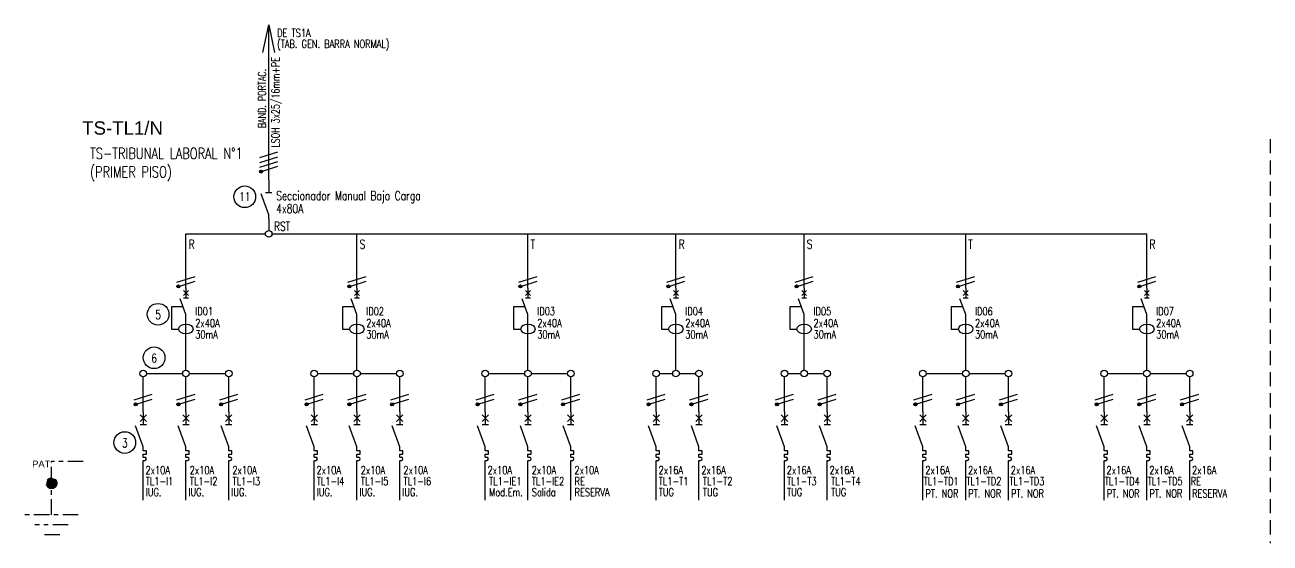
# Model space of a CAD drawing. Extents: x 3599 to 3752, y 1419 to 1635.
# Drawn here: x 3599.11 to 3627.12, y 1450.61 to 1462.27 of the extents above; entities that cross this region are included whole.
import ezdxf
from ezdxf.enums import TextEntityAlignment as Align

# ---------------------------------------------------------------- set-up
doc = ezdxf.new("R2010")
doc.units = 0
doc.linetypes.add('OCJ-ESQ UNI-CORREGIDOS IDO.br$0$DASHED', pattern=[19.05, 12.7, -6.35])
doc.linetypes.add('OCJ-ESQ UNI-CORREGIDOS IDO.br$0$EJE_5', pattern=[7.1, 5, -1, 0.1, -1])
for name, color, linetype in [('OCJ-ESQ UNI-CORREGIDOS IDO.br$0$00-IE-CABLES', 10, 'Continuous'), ('OCJ-ESQ UNI-CORREGIDOS IDO.br$0$01-ELE-APARATOS', 170, 'Continuous'), ('OCJ-ESQ UNI-CORREGIDOS IDO.br$0$ELECTRIC', 4, 'Continuous'), ('OCJ-ESQ UNI-CORREGIDOS IDO.br$0$PAT', 80, 'Continuous'), ('OCJ-ESQ UNI-CORREGIDOS IDO.br$0$TEXTO', 7, 'Continuous')]:
    doc.layers.add(name, color=color, linetype=linetype)
doc.styles.add('OCJ-ESQ UNI-CORREGIDOS IDO.br$0$ARIAL', font='Arial.ttf', dxfattribs={"height": 0.2})
doc.styles.add('OCJ-ESQ UNI-CORREGIDOS IDO.br$0$Electricidad', font='ROMANS.SHX', dxfattribs={"width": 0.75, "height": 0.175})

# ---------------------------------------------------------------- blocks, each defined once
blk = doc.blocks.new('OCJ-ESQ UNI-CORREGIDOS IDO.br$0$Unif-Interruptor-Dif')
for points in [[(-0.068, 0.11), (0.068, -0.025)], [(-0.068, -0.025), (0.068, 0.11)], [(0, 0.177), (0, -0.093)], [(-0.081, -0.343), (-0.405, -0.343), (-0.405, -0.97), (-0.202, -0.97)], [(0, -0.565), (-0.162, -0.121)], [(-0.068, -0.093), (0.068, -0.093)], [(0, -1.308), (0, -0.565)]]:
    blk.add_lwpolyline(points)
blk.add_ellipse((0, -0.97), major_axis=(0.203, 0), ratio=0.670814)
blk = doc.blocks.new('OCJ-ESQ UNI-CORREGIDOS IDO.br$0$Unif-Interruptor-Term')
for p, q in [((0, -1.013), (0.045, -1.013)), ((0, -1.103), (0.045, -1.103))]:
    blk.add_line(p, q)
for points in [[(-0.09, 0.177), (0.09, -0.003)], [(-0.09, -0.003), (0.09, 0.177)], [(0, 0.267), (0, -0.093)], [(0, -0.72), (-0.215, -0.128)], [(-0.09, -0.093), (0.09, -0.093)], [(0, -0.833), (0, -0.72)], [(0, -0.923), (0.09, -0.923), (0.09, -0.833), (0, -0.833)], [(0, -1.013), (0, -0.923)], [(0, -1.215), (0, -1.103)]]:
    blk.add_lwpolyline(points)
blk.add_arc((0.045, -1.058), 0.045, 270, 90)
blk = doc.blocks.new('OCJ-ESQ UNI-CORREGIDOS IDO.br$0$A$C7AFF483F')
for points in [[(0, 0.88), (0, 0.592)], [(0, 0.09), (-0.172, 0.564)], [(-0.072, 0.592), (0.072, 0.592)], [(0, 0), (0, 0.09)]]:
    blk.add_lwpolyline(points)

msp = doc.modelspace()

# ---------------------------------------------------------------- hatches: boundary and pattern name
at = {"layer": 'OCJ-ESQ UNI-CORREGIDOS IDO.br$0$00-IE-CABLES'}
for points in [[(3604.395, 1458.952, 1), (3604.449, 1458.992, 1)], [(3602.534, 1456.368, 1), (3602.588, 1456.408, 1)], [(3606.381, 1456.368, 1), (3606.435, 1456.408, 1)], [(3610.227, 1456.368, 1), (3610.282, 1456.408, 1)], [(3613.556, 1456.368, 1), (3613.611, 1456.408, 1)], [(3616.441, 1456.368, 1), (3616.496, 1456.408, 1)], [(3620.074, 1456.368, 1), (3620.129, 1456.408, 1)], [(3624.151, 1456.368, 1), (3624.205, 1456.408, 1)], [(3601.572, 1453.716, 1), (3601.627, 1453.756, 1)], [(3602.534, 1453.716, 1), (3602.588, 1453.756, 1)], [(3603.495, 1453.716, 1), (3603.55, 1453.756, 1)], [(3605.419, 1453.716, 1), (3605.473, 1453.756, 1)], [(3606.381, 1453.716, 1), (3606.435, 1453.756, 1)], [(3607.342, 1453.716, 1), (3607.397, 1453.756, 1)], [(3609.266, 1453.716, 1), (3609.32, 1453.756, 1)], [(3610.227, 1453.716, 1), (3610.282, 1453.756, 1)], [(3611.189, 1453.716, 1), (3611.244, 1453.756, 1)], [(3613.112, 1453.716, 1), (3613.167, 1453.756, 1)], [(3614.074, 1453.716, 1), (3614.129, 1453.756, 1)], [(3615.998, 1453.716, 1), (3616.052, 1453.756, 1)], [(3616.959, 1453.716, 1), (3617.014, 1453.756, 1)], [(3619.112, 1453.716, 1), (3619.167, 1453.756, 1)], [(3620.074, 1453.716, 1), (3620.129, 1453.756, 1)], [(3621.036, 1453.716, 1), (3621.09, 1453.756, 1)], [(3623.189, 1453.716, 1), (3623.244, 1453.756, 1)], [(3624.151, 1453.716, 1), (3624.205, 1453.756, 1)], [(3625.112, 1453.716, 1), (3625.167, 1453.756, 1)]]:
    msp.add_hatch(color=256, dxfattribs=at).paths.add_polyline_path(points)
at = {"layer": 'OCJ-ESQ UNI-CORREGIDOS IDO.br$0$PAT', "linetype": 'OCJ-ESQ UNI-CORREGIDOS IDO.br$0$EJE_5', "ltscale": 0.07}
h = msp.add_hatch(color=256, dxfattribs=at)
h.paths.add_polyline_path([(3599.589, 1451.961), (3599.829, 1451.961, 1)])
h.paths.add_polyline_path([(3599.829, 1451.961), (3599.709, 1451.961), (3599.709, 1451.841, 0.414214)])
h.paths.add_polyline_path([(3599.709, 1451.961), (3599.589, 1451.961, 0.414214), (3599.709, 1451.841)])

# ---------------------------------------------------------------- linework, layer by layer
at = {"layer": 'OCJ-ESQ UNI-CORREGIDOS IDO.br$0$00-IE-CABLES'}
for p, q in [((3604.593, 1458.79), (3604.593, 1462.271)), ((3604.593, 1457.909), (3604.593, 1457.648)), ((3602.732, 1456.348), (3602.732, 1457.574)), ((3602.732, 1457.574), (3604.519, 1457.574)), ((3604.667, 1457.574), (3624.349, 1457.574)), ((3606.579, 1456.348), (3606.579, 1457.574)), ((3610.426, 1456.348), (3610.426, 1457.574)), ((3613.755, 1456.348), (3613.755, 1457.574)), ((3616.64, 1456.348), (3616.64, 1457.574)), ((3620.273, 1456.348), (3620.273, 1457.574)), ((3624.349, 1456.348), (3624.349, 1457.574)), ((3602.732, 1454.506), (3602.732, 1455.307)), ((3606.579, 1454.506), (3606.579, 1455.307)), ((3610.426, 1454.506), (3610.426, 1455.307)), ((3613.755, 1454.506), (3613.755, 1455.307)), ((3616.64, 1454.506), (3616.64, 1455.307)), ((3620.273, 1454.506), (3620.273, 1455.307)), ((3624.349, 1454.506), (3624.349, 1455.307)), ((3601.771, 1453.569), (3601.771, 1454.357)), ((3601.845, 1454.431), (3602.658, 1454.431)), ((3602.732, 1453.569), (3602.732, 1454.357)), ((3602.806, 1454.431), (3603.62, 1454.431)), ((3603.694, 1453.569), (3603.694, 1454.357)), ((3605.617, 1453.569), (3605.617, 1454.357)), ((3605.692, 1454.431), (3606.505, 1454.431)), ((3606.579, 1453.569), (3606.579, 1454.357)), ((3606.653, 1454.431), (3607.467, 1454.431)), ((3607.541, 1453.569), (3607.541, 1454.357)), ((3609.464, 1453.569), (3609.464, 1454.357)), ((3609.538, 1454.431), (3610.352, 1454.431)), ((3610.426, 1453.569), (3610.426, 1454.357)), ((3610.5, 1454.431), (3611.314, 1454.431)), ((3611.388, 1453.569), (3611.388, 1454.357)), ((3613.311, 1453.569), (3613.311, 1454.357)), ((3613.385, 1454.431), (3613.681, 1454.431)), ((3613.829, 1454.431), (3614.199, 1454.431)), ((3614.273, 1453.569), (3614.273, 1454.357)), ((3616.196, 1453.569), (3616.196, 1454.357)), ((3616.27, 1454.431), (3616.566, 1454.431)), ((3616.714, 1454.431), (3617.084, 1454.431)), ((3617.158, 1453.569), (3617.158, 1454.357)), ((3619.311, 1453.569), (3619.311, 1454.357)), ((3619.385, 1454.431), (3620.199, 1454.431)), ((3620.273, 1453.569), (3620.273, 1454.357)), ((3620.347, 1454.431), (3621.16, 1454.431)), ((3621.235, 1453.569), (3621.235, 1454.357)), ((3623.388, 1453.569), (3623.388, 1454.357)), ((3623.462, 1454.431), (3624.275, 1454.431)), ((3624.349, 1453.569), (3624.349, 1454.357)), ((3624.423, 1454.431), (3625.237, 1454.431)), ((3625.311, 1453.569), (3625.311, 1454.357)), ((3601.771, 1451.581), (3601.771, 1452.383)), ((3602.732, 1451.581), (3602.732, 1452.383)), ((3603.694, 1451.581), (3603.694, 1452.383)), ((3605.617, 1451.581), (3605.617, 1452.383)), ((3606.579, 1451.581), (3606.579, 1452.383)), ((3607.541, 1451.581), (3607.541, 1452.383)), ((3609.464, 1451.581), (3609.464, 1452.383)), ((3610.426, 1451.581), (3610.426, 1452.383)), ((3611.388, 1451.581), (3611.388, 1452.383)), ((3613.311, 1451.581), (3613.311, 1452.383)), ((3614.273, 1451.581), (3614.273, 1452.383)), ((3616.196, 1451.581), (3616.196, 1452.383)), ((3617.158, 1451.581), (3617.158, 1452.383)), ((3619.311, 1451.581), (3619.311, 1452.383)), ((3620.273, 1451.581), (3620.273, 1452.383)), ((3621.235, 1451.581), (3621.235, 1452.383)), ((3623.388, 1451.581), (3623.388, 1452.383)), ((3624.349, 1451.581), (3624.349, 1452.383)), ((3625.311, 1451.581), (3625.311, 1452.383))]:
    msp.add_line(p, q, dxfattribs=at)
for points in [[(3604.462, 1461.653), (3604.593, 1462.271), (3604.724, 1461.653)], [(3604.39, 1459.286), (3604.797, 1459.414)], [(3604.39, 1459.178), (3604.797, 1459.306)], [(3604.39, 1459.07), (3604.797, 1459.198)], [(3604.454, 1458.982), (3604.797, 1459.09)], [(3602.529, 1456.486), (3602.936, 1456.615)], [(3606.376, 1456.486), (3606.783, 1456.615)], [(3610.222, 1456.486), (3610.629, 1456.615)], [(3613.551, 1456.486), (3613.958, 1456.615)], [(3616.437, 1456.486), (3616.844, 1456.615)], [(3620.069, 1456.486), (3620.476, 1456.615)], [(3624.146, 1456.486), (3624.553, 1456.615)], [(3602.593, 1456.398), (3602.936, 1456.507)], [(3606.44, 1456.398), (3606.783, 1456.507)], [(3610.287, 1456.398), (3610.629, 1456.507)], [(3613.616, 1456.398), (3613.958, 1456.507)], [(3616.501, 1456.398), (3616.844, 1456.507)], [(3620.134, 1456.398), (3620.476, 1456.507)], [(3624.21, 1456.398), (3624.553, 1456.507)], [(3601.567, 1453.834), (3601.974, 1453.963)], [(3601.631, 1453.746), (3601.974, 1453.855)], [(3602.529, 1453.834), (3602.936, 1453.963)], [(3602.593, 1453.746), (3602.936, 1453.855)], [(3603.491, 1453.834), (3603.898, 1453.963)], [(3603.555, 1453.746), (3603.898, 1453.855)], [(3605.414, 1453.834), (3605.821, 1453.963)], [(3605.478, 1453.746), (3605.821, 1453.855)], [(3606.376, 1453.834), (3606.783, 1453.963)], [(3606.44, 1453.746), (3606.783, 1453.855)], [(3607.337, 1453.834), (3607.744, 1453.963)], [(3607.402, 1453.746), (3607.744, 1453.855)], [(3609.261, 1453.834), (3609.668, 1453.963)], [(3609.325, 1453.746), (3609.668, 1453.855)], [(3610.222, 1453.834), (3610.629, 1453.963)], [(3610.287, 1453.746), (3610.629, 1453.855)], [(3611.184, 1453.834), (3611.591, 1453.963)], [(3611.249, 1453.746), (3611.591, 1453.855)], [(3613.108, 1453.834), (3613.515, 1453.963)], [(3613.172, 1453.746), (3613.515, 1453.855)], [(3614.069, 1453.834), (3614.476, 1453.963)], [(3614.134, 1453.746), (3614.476, 1453.855)], [(3615.993, 1453.834), (3616.4, 1453.963)], [(3616.057, 1453.746), (3616.4, 1453.855)], [(3616.954, 1453.834), (3617.361, 1453.963)], [(3617.019, 1453.746), (3617.361, 1453.855)], [(3619.108, 1453.834), (3619.515, 1453.963)], [(3619.172, 1453.746), (3619.515, 1453.855)], [(3620.069, 1453.834), (3620.476, 1453.963)], [(3620.134, 1453.746), (3620.476, 1453.855)], [(3621.031, 1453.834), (3621.438, 1453.963)], [(3621.095, 1453.746), (3621.438, 1453.855)], [(3623.184, 1453.834), (3623.591, 1453.963)], [(3623.249, 1453.746), (3623.591, 1453.855)], [(3624.146, 1453.834), (3624.553, 1453.963)], [(3624.21, 1453.746), (3624.553, 1453.855)], [(3625.108, 1453.834), (3625.515, 1453.963)], [(3625.172, 1453.746), (3625.515, 1453.855)]]:
    msp.add_lwpolyline(points, dxfattribs=at)
for centre, radius in [((3604.422, 1458.972), 0.0338), ((3604.593, 1457.574), 0.0741), ((3602.561, 1456.388), 0.0338), ((3606.408, 1456.388), 0.0338), ((3610.255, 1456.388), 0.0338), ((3613.584, 1456.388), 0.0338), ((3616.469, 1456.388), 0.0338), ((3620.101, 1456.388), 0.0338), ((3624.178, 1456.388), 0.0338), ((3601.771, 1454.431), 0.0741), ((3602.732, 1454.431), 0.0741), ((3603.694, 1454.431), 0.0741), ((3605.617, 1454.431), 0.0741), ((3606.579, 1454.431), 0.0741), ((3607.541, 1454.431), 0.0741), ((3609.464, 1454.431), 0.0741), ((3610.426, 1454.431), 0.0741), ((3611.388, 1454.431), 0.0741), ((3613.311, 1454.431), 0.0741), ((3613.755, 1454.431), 0.0741), ((3614.273, 1454.431), 0.0741), ((3616.196, 1454.431), 0.0741), ((3616.64, 1454.431), 0.0741), ((3617.158, 1454.431), 0.0741), ((3619.311, 1454.431), 0.0741), ((3620.273, 1454.431), 0.0741), ((3621.235, 1454.431), 0.0741), ((3623.388, 1454.431), 0.0741), ((3624.349, 1454.431), 0.0741), ((3625.311, 1454.431), 0.0741), ((3601.599, 1453.736), 0.0338), ((3602.561, 1453.736), 0.0338), ((3603.523, 1453.736), 0.0338), ((3605.446, 1453.736), 0.0338), ((3606.408, 1453.736), 0.0338), ((3607.37, 1453.736), 0.0338), ((3609.293, 1453.736), 0.0338), ((3610.255, 1453.736), 0.0338), ((3611.216, 1453.736), 0.0338), ((3613.14, 1453.736), 0.0338), ((3614.101, 1453.736), 0.0338), ((3616.025, 1453.736), 0.0338), ((3616.987, 1453.736), 0.0338), ((3619.14, 1453.736), 0.0338), ((3620.101, 1453.736), 0.0338), ((3621.063, 1453.736), 0.0338), ((3623.216, 1453.736), 0.0338), ((3624.178, 1453.736), 0.0338), ((3625.14, 1453.736), 0.0338)]:
    msp.add_circle(centre, radius, dxfattribs=at)
at = {"layer": 'OCJ-ESQ UNI-CORREGIDOS IDO.br$0$ELECTRIC', "linetype": 'OCJ-ESQ UNI-CORREGIDOS IDO.br$0$DASHED', "ltscale": 0.025}
msp.add_lwpolyline([(3627.12, 1459.7), (3627.12, 1450.615)], dxfattribs=at)
at = {"layer": 'OCJ-ESQ UNI-CORREGIDOS IDO.br$0$PAT', "linetype": 'OCJ-ESQ UNI-CORREGIDOS IDO.br$0$EJE_5', "ltscale": 0.07}
for p, q in [((3600.423, 1452.448), (3599.709, 1452.448)), ((3599.709, 1451.978), (3599.709, 1452.448)), ((3599.709, 1451.253), (3599.709, 1451.961)), ((3600.309, 1451.253), (3599.109, 1451.253)), ((3600.084, 1451.028), (3599.334, 1451.028)), ((3599.896, 1450.803), (3599.521, 1450.803))]:
    msp.add_line(p, q, dxfattribs=at)
msp.add_circle((3599.709, 1451.961), 0.12, dxfattribs=at)
msp.add_circle((3599.709, 1451.961), 0.12, dxfattribs=at)
at = {"layer": 'OCJ-ESQ UNI-CORREGIDOS IDO.br$0$TEXTO'}
for centre in [(3604.055, 1458.405), (3602.104, 1455.761), (3602.016, 1454.785), (3601.356, 1452.877)]:
    msp.add_circle(centre, 0.244, dxfattribs=at)

# ---------------------------------------------------------------- block references
at = {"layer": 'OCJ-ESQ UNI-CORREGIDOS IDO.br$0$01-ELE-APARATOS'}
msp.add_blockref('OCJ-ESQ UNI-CORREGIDOS IDO.br$0$A$C7AFF483F', (3604.593, 1457.909), dxfattribs=at)
at = {"layer": 'OCJ-ESQ UNI-CORREGIDOS IDO.br$0$01-ELE-APARATOS', "xscale": 0.7999999999999546, "yscale": 0.7999999999999546, "zscale": 0.7999999999999546}
for name, p in [('OCJ-ESQ UNI-CORREGIDOS IDO.br$0$Unif-Interruptor-Dif', (3602.732, 1456.206)), ('OCJ-ESQ UNI-CORREGIDOS IDO.br$0$Unif-Interruptor-Dif', (3606.579, 1456.206)), ('OCJ-ESQ UNI-CORREGIDOS IDO.br$0$Unif-Interruptor-Dif', (3610.426, 1456.206)), ('OCJ-ESQ UNI-CORREGIDOS IDO.br$0$Unif-Interruptor-Dif', (3613.755, 1456.206)), ('OCJ-ESQ UNI-CORREGIDOS IDO.br$0$Unif-Interruptor-Dif', (3616.64, 1456.206)), ('OCJ-ESQ UNI-CORREGIDOS IDO.br$0$Unif-Interruptor-Dif', (3620.273, 1456.206)), ('OCJ-ESQ UNI-CORREGIDOS IDO.br$0$Unif-Interruptor-Dif', (3624.349, 1456.206)), ('OCJ-ESQ UNI-CORREGIDOS IDO.br$0$Unif-Interruptor-Term', (3601.771, 1453.356)), ('OCJ-ESQ UNI-CORREGIDOS IDO.br$0$Unif-Interruptor-Term', (3602.732, 1453.356)), ('OCJ-ESQ UNI-CORREGIDOS IDO.br$0$Unif-Interruptor-Term', (3603.694, 1453.356)), ('OCJ-ESQ UNI-CORREGIDOS IDO.br$0$Unif-Interruptor-Term', (3605.617, 1453.356)), ('OCJ-ESQ UNI-CORREGIDOS IDO.br$0$Unif-Interruptor-Term', (3606.579, 1453.356)), ('OCJ-ESQ UNI-CORREGIDOS IDO.br$0$Unif-Interruptor-Term', (3607.541, 1453.356)), ('OCJ-ESQ UNI-CORREGIDOS IDO.br$0$Unif-Interruptor-Term', (3609.464, 1453.356)), ('OCJ-ESQ UNI-CORREGIDOS IDO.br$0$Unif-Interruptor-Term', (3610.426, 1453.356)), ('OCJ-ESQ UNI-CORREGIDOS IDO.br$0$Unif-Interruptor-Term', (3611.388, 1453.356)), ('OCJ-ESQ UNI-CORREGIDOS IDO.br$0$Unif-Interruptor-Term', (3613.311, 1453.356)), ('OCJ-ESQ UNI-CORREGIDOS IDO.br$0$Unif-Interruptor-Term', (3614.273, 1453.356)), ('OCJ-ESQ UNI-CORREGIDOS IDO.br$0$Unif-Interruptor-Term', (3616.196, 1453.356)), ('OCJ-ESQ UNI-CORREGIDOS IDO.br$0$Unif-Interruptor-Term', (3617.158, 1453.356)), ('OCJ-ESQ UNI-CORREGIDOS IDO.br$0$Unif-Interruptor-Term', (3619.311, 1453.356)), ('OCJ-ESQ UNI-CORREGIDOS IDO.br$0$Unif-Interruptor-Term', (3620.273, 1453.356)), ('OCJ-ESQ UNI-CORREGIDOS IDO.br$0$Unif-Interruptor-Term', (3621.235, 1453.356)), ('OCJ-ESQ UNI-CORREGIDOS IDO.br$0$Unif-Interruptor-Term', (3623.388, 1453.356)), ('OCJ-ESQ UNI-CORREGIDOS IDO.br$0$Unif-Interruptor-Term', (3624.349, 1453.356)), ('OCJ-ESQ UNI-CORREGIDOS IDO.br$0$Unif-Interruptor-Term', (3625.311, 1453.356))]:
    msp.add_blockref(name, p, dxfattribs=at)

# ---------------------------------------------------------------- texts
at = {"layer": 'OCJ-ESQ UNI-CORREGIDOS IDO.br$0$TEXTO', "style": 'OCJ-ESQ UNI-CORREGIDOS IDO.br$0$Electricidad', "width": 0.75}
for s, height, p in [('DE TS1A', 0.18, (3604.784, 1462.001)), ('(TAB. GEN. BARRA NORMAL)', 0.18, (3604.784, 1461.753)), ('TS-TRIBUNAL LABORAL N°1', 0.25, (3600.575, 1459.255)), ('(PRIMER PISO)', 0.25, (3600.575, 1458.839)), ('11', 0.2, (3603.928, 1458.311)), ('Seccionador Manual Bajo Carga', 0.2, (3604.761, 1458.33)), ('4x80A', 0.2, (3604.761, 1458.039)), ('RST', 0.2, (3604.711, 1457.642)), ('R', 0.2, (3602.79, 1457.237)), ('S', 0.2, (3606.637, 1457.237)), ('T', 0.2, (3610.484, 1457.237)), ('R', 0.2, (3613.813, 1457.237)), ('S', 0.2, (3616.698, 1457.237)), ('T', 0.2, (3620.33, 1457.237)), ('R', 0.2, (3624.407, 1457.237)), ('5', 0.2, (3602.04, 1455.651)), ('ID01', 0.18, (3602.941, 1455.74)), ('ID02', 0.18, (3606.788, 1455.74)), ('ID03', 0.18, (3610.635, 1455.74)), ('ID04', 0.18, (3613.964, 1455.74)), ('ID05', 0.18, (3616.849, 1455.74)), ('ID06', 0.18, (3620.482, 1455.74)), ('ID07', 0.18, (3624.558, 1455.74)), ('2x40A', 0.18, (3602.941, 1455.475)), ('2x40A', 0.18, (3606.788, 1455.475)), ('2x40A', 0.18, (3610.635, 1455.475)), ('2x40A', 0.18, (3613.964, 1455.475)), ('2x40A', 0.18, (3616.849, 1455.475)), ('2x40A', 0.18, (3620.482, 1455.475)), ('2x40A', 0.18, (3624.558, 1455.475)), ('30mA', 0.18, (3602.941, 1455.219)), ('30mA', 0.18, (3606.788, 1455.219)), ('30mA', 0.18, (3610.635, 1455.219)), ('30mA', 0.18, (3613.964, 1455.219)), ('30mA', 0.18, (3616.849, 1455.219)), ('30mA', 0.18, (3620.482, 1455.219)), ('30mA', 0.18, (3624.558, 1455.219)), ('6', 0.2, (3601.952, 1454.675)), ('3', 0.2, (3601.292, 1452.767)), ('2x10A', 0.18, (3601.823, 1452.166)), ('2x10A', 0.18, (3602.816, 1452.166)), ('2x10A', 0.18, (3603.777, 1452.166)), ('2x10A', 0.18, (3605.67, 1452.166)), ('2x10A', 0.18, (3606.662, 1452.166)), ('2x10A', 0.18, (3607.624, 1452.166)), ('2x10A', 0.18, (3609.517, 1452.166)), ('2x10A', 0.18, (3610.509, 1452.166)), ('2x10A', 0.18, (3611.471, 1452.166)), ('2x16A', 0.18, (3613.364, 1452.166)), ('2x16A', 0.18, (3614.326, 1452.166)), ('2x16A', 0.18, (3616.249, 1452.166)), ('2x16A', 0.18, (3617.211, 1452.166)), ('2x16A', 0.18, (3619.364, 1452.166)), ('2x16A', 0.18, (3620.326, 1452.166)), ('2x16A', 0.18, (3621.287, 1452.166)), ('2x16A', 0.18, (3623.44, 1452.166)), ('2x16A', 0.18, (3624.402, 1452.166)), ('2x16A', 0.18, (3625.364, 1452.166)), ('TL1-I1', 0.18, (3601.828, 1451.917)), ('IUG.', 0.18, (3601.828, 1451.672)), ('IUG.', 0.18, (3602.789, 1451.672)), ('TL1-I2', 0.18, (3602.82, 1451.917)), ('IUG.', 0.18, (3603.751, 1451.672)), ('TL1-I3', 0.18, (3603.781, 1451.917)), ('TL1-I4', 0.18, (3605.674, 1451.917)), ('IUG.', 0.18, (3605.675, 1451.672)), ('IUG.', 0.18, (3606.636, 1451.672)), ('TL1-I5', 0.18, (3606.667, 1451.917)), ('IUG.', 0.18, (3607.598, 1451.672)), ('TL1-I6', 0.18, (3607.628, 1451.917)), ('TL1-IE1', 0.18, (3609.552, 1451.917)), ('Mod.Em.', 0.18, (3609.552, 1451.669)), ('TL1-IE2', 0.18, (3610.513, 1451.917)), ('Salida', 0.18, (3610.513, 1451.669)), ('RE', 0.18, (3611.475, 1451.917)), ('RESERVA', 0.18, (3611.475, 1451.669)), ('TL1-T1', 0.18, (3613.368, 1451.917)), ('TUG', 0.18, (3613.368, 1451.672)), ('TL1-T2', 0.18, (3614.36, 1451.917)), ('TUG', 0.18, (3614.36, 1451.669)), ('TL1-T3', 0.18, (3616.253, 1451.917)), ('TUG', 0.18, (3616.253, 1451.672)), ('TL1-T4', 0.18, (3617.245, 1451.917)), ('TUG', 0.18, (3617.245, 1451.669)), ('TL1-TD1', 0.18, (3619.326, 1451.917)), ('TL1-TD2', 0.18, (3620.288, 1451.917)), ('TL1-TD3', 0.18, (3621.256, 1451.917)), ('TL1-TD4', 0.18, (3623.402, 1451.917)), ('TL1-TD5', 0.18, (3624.365, 1451.917)), ('RE', 0.18, (3625.333, 1451.917)), ('PT. NOR', 0.18, (3619.368, 1451.64)), ('PT. NOR', 0.18, (3620.33, 1451.64)), ('PT. NOR', 0.18, (3621.292, 1451.64)), ('PT. NOR', 0.18, (3623.445, 1451.64)), ('PT. NOR', 0.18, (3624.406, 1451.64)), ('RESERVA', 0.18, (3625.368, 1451.64))]:
    msp.add_text(s, height=height, dxfattribs=at).set_placement(p)
for s, p in [('LSOH 3x25/16mm+PE', (3604.834, 1460.528)), ('BAND. PORTAC.', (3604.529, 1460.614))]:
    msp.add_text(s, height=0.175, rotation=90, dxfattribs=at).set_placement(p, align=Align.CENTER)
at = {"layer": 'OCJ-ESQ UNI-CORREGIDOS IDO.br$0$TEXTO', "style": 'OCJ-ESQ UNI-CORREGIDOS IDO.br$0$ARIAL'}
for s, height, p in [('TS-TL1/N', 0.3, (3600.398, 1459.802)), ('PAT', 0.15, (3599.273, 1452.321))]:
    msp.add_text(s, height=height, dxfattribs=at).set_placement(p)

doc.saveas('drawing.dxf')
